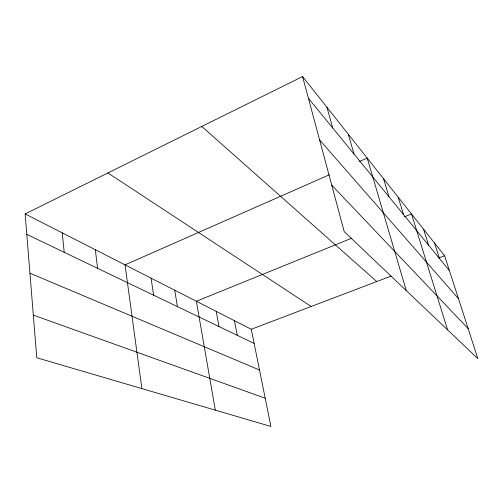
<?xml version="1.0" encoding="UTF-8"?>
<svg xmlns="http://www.w3.org/2000/svg" width="503" height="503" viewBox="0 0 503 503"><rect width="100%" height="100%" fill="white"/><g stroke="black" fill="none" stroke-linecap="round" stroke-linejoin="round"><path stroke-width="0.75" d="M25.15 213.932L251.286 329.258L270.91 426.456L36.763 357.759L25.15 213.932L302.58 76.544L444.608 255.75L477.85 358.626L344.203 231.606L302.58 76.544M329.39 174.755L125.027 264.867L141.884 388.599M359.356 161.538L367.203 158.08L406.267 290.589M351.905 238.158L196.371 301.253L215.303 410.146M404.33 216.887L411.504 213.976L447.595 329.867M251.286 329.258L391.277 276.028M438.748 257.982L444.608 255.75M33.317 315.098L265.207 398.219M29.935 273.192L259.51 370.001M26.797 234.367L254.147 343.417M107.912 172.95L311.162 306.49M201.791 126.46L376.766 281.548M331.735 185.173L468.161 328.629M319.594 139.916L458.503 298.738M308.427 98.311L449.43 270.671M434.548 243.05L439.49 258.517M423.557 229.186L428.625 245.238M398.231 197.233L403.557 214.592M383.544 178.703L388.995 196.792M348.315 134.251L353.999 154.019M326.95 107.29L332.728 128.02M234.442 320.669L237.278 335.325M216.196 311.363L218.994 326.554M174.742 290.225L177.408 306.61M151.063 278.146L153.629 295.204M95.337 249.727L97.569 268.313M62.253 232.858L64.233 252.324"/></g></svg>
